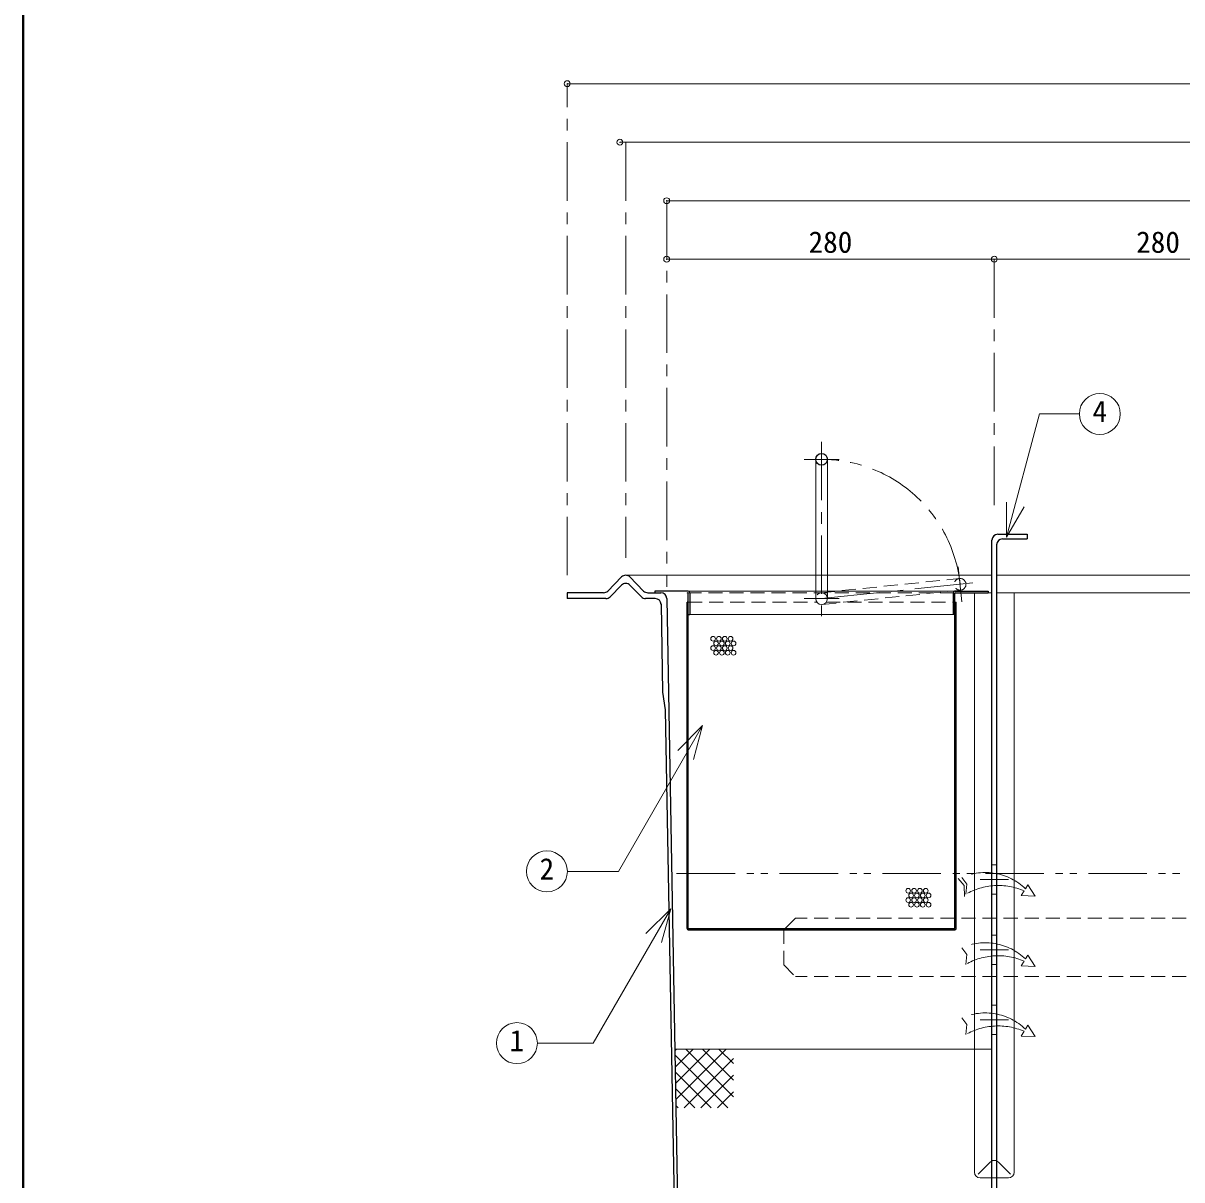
# Model space of a CAD drawing. Units: millimetres at full size, sheet at 1:10; details may follow other scales. Extents: x -2106 to 1944, y -1394 to 1416.
# Drawn here: x -2106 to -1115, y -770 to 218 of the extents above; entities that cross this region are included whole.
import ezdxf
from ezdxf.enums import TextEntityAlignment as Align

# ---------------------------------------------------------------- set-up
doc = ezdxf.new("R2010")
doc.units = ezdxf.units.MM
doc.header["$LTSCALE"] = 10
doc.header["$PDMODE"] = 32
doc.header["$PDSIZE"] = 5
for name, pattern in [('CHAIN1', [8, 5, -1, 1, -1]), ('DASHED1', [1.8, 1.2, -0.6]), ('DOUBLE_CHAIN1', [8.8, 5, -1, 0.6, -0.6, 0.6, -1])]:
    doc.linetypes.add(name, pattern=pattern)
doc.layers.add('0-0_ﾚｲﾔ1', color=7, linetype='Continuous', lineweight=18)
doc.styles.add('ＭＳ ゴシック', font='')
doc.styles.get('ＭＳ ゴシック').set_extended_font_data('MS Gothic')

msp = doc.modelspace()

# ---------------------------------------------------------------- linework, layer by layer
at = {"layer": '0-0_ﾚｲﾔ1', "color": 1, "lineweight": 40}
msp.add_line((-2105.72, -1393.73), (-2105.72, 1416.27), dxfattribs=at)
at = {"layer": '0-0_ﾚｲﾔ1', "color": 4, "lineweight": 9}
for p, q in [((-1640.72, 166.27), (-70.72, 166.27)), ((-1595.72, 116.27), (-115.72, 116.27)), ((-1555.72, 66.27), (-155.72, 66.27)), ((-1555.72, 16.27), (-1275.72, 16.27)), ((-1275.72, 16.27), (-995.72, 16.27)), ((-1590.72, -253.73), (-1428.33, -253.73)), ((-1418.33, -253.73), (-1277.72, -253.73)), ((-1273.72, -253.73), (-997.72, -253.73)), ((-1537.33, -267.23), (-1428.33, -267.23)), ((-1418.33, -267.23), (-1309.33, -267.23)), ((-1292.72, -763.73), (-1292.72, -268.73)), ((-1280.83, -268.73), (-1277.72, -268.73)), ((-1273.72, -268.73), (-997.72, -268.73)), ((-1258.72, -763.73), (-1258.72, -268.73)), ((-1310.83, -287.23), (-1535.83, -287.23)), ((-1277.72, -658.73), (-1548.71, -658.73)), ((-1548.69, -660.15), (-1547.27, -658.73)), ((-1548.44, -674.04), (-1533.12, -658.73)), ((-1548.19, -687.94), (-1518.98, -658.73)), ((-1547.94, -701.83), (-1504.84, -658.73)), ((-1539.31, -658.73), (-1498.7, -699.33)), ((-1525.17, -658.73), (-1498.7, -685.19)), ((-1511.03, -658.73), (-1498.7, -671.05)), ((-1548.63, -663.55), (-1503.45, -708.73)), ((-1540.7, -708.73), (-1498.7, -666.74)), ((-1548.37, -677.95), (-1517.59, -708.73)), ((-1526.55, -708.73), (-1498.7, -680.88)), ((-1548.11, -692.35), (-1531.74, -708.73)), ((-1512.41, -708.73), (-1498.7, -695.02)), ((-1547.85, -706.75), (-1545.88, -708.73)), ((-1289.51, -765.54), (-1279.23, -755.17)), ((-1261.93, -765.54), (-1272.21, -755.17)), ((-1287.72, -768.73), (-1277.72, -768.73)), ((-1273.72, -768.73), (-1263.72, -768.73))]:
    msp.add_line(p, q, dxfattribs=at)
at = {"layer": '0-0_ﾚｲﾔ1', "color": 4, "linetype": 'CHAIN1', "lineweight": 9}
for p, q in [((-1640.72, -253.73), (-1640.72, 166.27)), ((-1590.72, 116.27), (-1590.72, -238.73)), ((-1555.72, 66.27), (-1555.72, -263.73)), ((-1275.72, 16.27), (-1275.72, -203.73)), ((-1423.33, -139.73), (-1423.33, -288.73)), ((-1438.33, -154.73), (-1408.33, -154.73)), ((-1303.42, -276.41), (-1306.5, -246.57)), ((-1423.33, -273.73), (-1290.04, -259.94)), ((-1438.33, -273.73), (-1408.33, -273.73)), ((-1263.72, -513.73), (-1287.72, -513.73)), ((-1263.72, -573.73), (-1287.72, -573.73)), ((-1263.72, -633.73), (-1287.72, -633.73))]:
    msp.add_line(p, q, dxfattribs=at)
at = {"layer": '0-0_ﾚｲﾔ1'}
for p, q in [((-1265.33, -221.29), (-1237.09, -115.92)), ((-1203.01, -115.92), (-1237.09, -115.92)), ((-1428.33, -154.73), (-1428.33, -273.73)), ((-1418.33, -154.73), (-1418.33, -273.73)), ((-1265.33, -221.29), (-1265.33, -191.29)), ((-1265.33, -221.29), (-1250.33, -195.31)), ((-1525.09, -382.25), (-1546.3, -403.47)), ((-1525.09, -382.25), (-1532.86, -411.23)), ((-1552.25, -538.66), (-1618.58, -653.55)), ((-1552.25, -538.66), (-1573.47, -559.88)), ((-1552.25, -538.66), (-1560.02, -567.64)), ((-1618.58, -653.55), (-1666.24, -653.55))]:
    msp.add_line(p, q, dxfattribs=at)
at = {"layer": '0-0_ﾚｲﾔ1', "color": 5, "lineweight": 25}
for p, q in [((-1277.72, -918.73), (-1277.72, -223.73)), ((-1273.72, -227.73), (-1273.72, -918.73)), ((-1272.72, -218.73), (-1247.72, -218.73)), ((-1268.72, -222.73), (-1247.72, -222.73)), ((-1247.72, -218.73), (-1247.72, -222.73)), ((-1594.29, -255.23), (-1606.04, -267.23)), ((-1575.4, -267.23), (-1587.15, -255.23)), ((-1604.08, -272.23), (-1594.29, -262.23)), ((-1587.15, -262.23), (-1577.36, -272.23)), ((-1565.83, -267.23), (-1565.83, -268.73)), ((-1537.33, -267.23), (-1565.83, -267.23)), ((-1309.33, -267.23), (-1280.83, -267.23)), ((-1280.83, -267.23), (-1280.83, -268.73)), ((-1640.72, -268.73), (-1640.72, -273.73)), ((-1609.61, -268.73), (-1640.72, -268.73)), ((-1607.65, -273.73), (-1640.72, -273.73)), ((-1565.5, -273.73), (-1573.79, -273.73)), ((-1571.83, -268.73), (-1560.61, -268.73)), ((-1555.61, -273.62), (-1546.37, -789.39)), ((-1537.33, -276.73), (-1538.33, -276.73)), ((-1538.33, -555.73), (-1538.33, -276.73)), ((-1537.33, -555.23), (-1537.33, -269.48)), ((-1535.83, -268.73), (-1535.83, -287.23)), ((-1310.83, -268.73), (-1310.83, -287.23)), ((-1309.33, -555.23), (-1309.33, -269.48)), ((-1309.33, -276.73), (-1308.33, -276.73)), ((-1308.58, -268.73), (-1280.83, -268.73)), ((-1308.33, -555.73), (-1308.33, -276.73)), ((-1537.33, -287.23), (-1535.83, -287.23)), ((-1309.33, -287.23), (-1310.83, -287.23)), ((-1556.91, -368.73), (-1549.37, -789.45)), ((-1537.33, -556.73), (-1309.33, -556.73)), ((-1536.83, -555.73), (-1309.83, -555.73))]:
    msp.add_line(p, q, dxfattribs=at)
at = {"layer": '0-0_ﾚｲﾔ1', "color": 4, "linetype": 'DASHED1', "lineweight": 9}
for p, q in [((-1418.33, -253.73), (-1428.33, -253.73)), ((-1423.84, -268.75), (-1305.48, -256.51)), ((-1428.33, -267.23), (-1418.33, -267.23)), ((-1422.82, -278.7), (-1304.45, -266.46)), ((-1538.08, -268.73), (-1308.58, -268.73)), ((-1537.33, -276.73), (-1427.33, -276.73)), ((-1419.33, -276.73), (-1308.83, -276.73)), ((-1445.72, -546.73), (-1455.72, -556.73)), ((-265.72, -546.73), (-1445.72, -546.73)), ((-1455.72, -586.73), (-1455.72, -556.73)), ((-1455.72, -586.73), (-1445.72, -596.73)), ((-265.72, -596.73), (-1445.72, -596.73)), ((-1273.72, -768.73), (-1277.72, -768.73))]:
    msp.add_line(p, q, dxfattribs=at)
at = {"layer": '0-0_ﾚｲﾔ1', "linetype": 'DASHED1'}
for p, q in [((-1273.72, -501.23), (-1277.72, -501.23)), ((-1273.72, -526.23), (-1277.72, -526.23)), ((-1273.72, -561.23), (-1277.72, -561.23)), ((-1273.72, -586.23), (-1277.72, -586.23)), ((-1273.72, -621.23), (-1277.72, -621.23)), ((-1273.72, -646.23), (-1277.72, -646.23))]:
    msp.add_line(p, q, dxfattribs=at)
at = {"layer": '0-0_ﾚｲﾔ1', "color": 4, "linetype": 'DOUBLE_CHAIN1', "lineweight": 9}
for p, q in [((-1547.29, -508.73), (-374.22, -508.73)), ((-1303.51, -512.04), (-1299.26, -517.71)), ((-1299.26, -517.71), (-1300.13, -526.28)), ((-1250.22, -523.45), (-1252.77, -527.48)), ((-1246.98, -518.31), (-1249.09, -521.65)), ((-1246.98, -518.31), (-1240.76, -527.94)), ((-1252.77, -527.48), (-1240.76, -527.94)), ((-1250.22, -583.45), (-1252.77, -587.48)), ((-1246.98, -578.31), (-1249.09, -581.65)), ((-1246.98, -578.31), (-1240.76, -587.94)), ((-1252.77, -587.48), (-1240.76, -587.94)), ((-1250.22, -643.45), (-1252.77, -647.48)), ((-1246.98, -638.31), (-1249.09, -641.65)), ((-1246.98, -638.31), (-1240.76, -647.94)), ((-1252.77, -647.48), (-1240.76, -647.94))]:
    msp.add_line(p, q, dxfattribs=at)
at = {"layer": '0-0_ﾚｲﾔ1', "color": 5, "lineweight": 25}
msp.add_lwpolyline([(-1560.53, -278.18), (-1559.18, -353.73), (-1556.91, -368.73)], dxfattribs=at)
at = {"layer": '0-0_ﾚｲﾔ1'}
msp.add_lwpolyline([(-1525.09, -382.25), (-1596.99, -506.79), (-1640.62, -506.79)], dxfattribs=at)
at = {"layer": '0-0_ﾚｲﾔ1', "color": 4, "linetype": 'DOUBLE_CHAIN1', "lineweight": 9}
for points in [[(-1306.51, -512.94), (-1301.35, -518.91), (-1301.08, -528.15)], [(-1303.51, -572.04), (-1299.26, -577.71), (-1300.13, -586.28)], [(-1303.51, -632.04), (-1299.26, -637.71), (-1300.13, -646.28)]]:
    msp.add_lwpolyline(points, dxfattribs=at)
at = {"layer": '0-0_ﾚｲﾔ1'}
for centre in [(-1185.51, -115.92), (-1658.12, -506.79), (-1683.74, -653.55)]:
    msp.add_circle(centre, 17.5, dxfattribs=at)
at = {"layer": '0-0_ﾚｲﾔ1', "color": 5, "lineweight": 25}
msp.add_circle((-1423.33, -154.73), 5, dxfattribs=at)
at = {"layer": '0-0_ﾚｲﾔ1', "color": 4, "linetype": 'DASHED1', "lineweight": 9}
msp.add_circle((-1304.96, -261.49), 5, dxfattribs=at)
at = {"layer": '0-0_ﾚｲﾔ1', "color": 4, "lineweight": 9}
for centre in [(-1516.07, -307.96), (-1511.07, -307.96), (-1506.07, -307.96), (-1501.07, -307.96), (-1516.07, -315.96), (-1513.57, -311.96), (-1511.07, -315.96), (-1508.57, -311.96), (-1506.07, -315.96), (-1503.57, -311.96), (-1501.07, -315.96), (-1498.57, -311.96), (-1513.57, -319.96), (-1508.57, -319.96), (-1503.57, -319.96), (-1498.57, -319.96), (-1349.34, -523.29), (-1344.34, -523.29), (-1339.34, -523.29), (-1334.34, -523.29), (-1349.34, -531.29), (-1346.84, -527.29), (-1346.84, -535.29), (-1344.34, -531.29), (-1341.84, -527.29), (-1341.84, -535.29), (-1339.34, -531.29), (-1336.84, -527.29), (-1336.84, -535.29), (-1334.34, -531.29), (-1331.84, -527.29), (-1331.84, -535.29)]:
    msp.add_circle(centre, 2, dxfattribs=at)
at = {"layer": '0-0_ﾚｲﾔ1', "color": 4, "linetype": 'CHAIN1', "lineweight": 9}
msp.add_arc((-1423.33, -273.73), 119, 5.90433, 90, dxfattribs=at)
at = {"layer": '0-0_ﾚｲﾔ1', "color": 5, "lineweight": 25}
for centre, radius, start, end in [((-1272.72, -223.73), 5, 90, 180), ((-1268.72, -227.73), 5, 90, 180), ((-1590.72, -258.73), 5, 44.3947, 135.6053), ((-1609.61, -263.73), 5, 270, 315.6053), ((-1590.72, -265.73), 5, 44.3947, 135.6053), ((-1571.83, -263.73), 5, 224.3947, 270), ((-1537.33, -268.73), 1.5, 0, 90), ((-1309.33, -268.73), 1.5, 90, 180), ((-1607.65, -268.73), 5, 270, 315.6053), ((-1573.79, -268.73), 5, 224.3947, 270), ((-1565.5, -278.73), 5, 1.27303, 90), ((-1560.61, -273.73), 5, 1.27303, 90), ((-1538.08, -269.48), 0.75, 0, 90), ((-1308.58, -269.48), 0.75, 90, 180), ((-1537.33, -555.73), 1, 180, 270), ((-1536.83, -555.23), 0.5, 180, 270), ((-1309.83, -555.23), 0.5, 270, 0), ((-1309.33, -555.73), 1, 270, 0)]:
    msp.add_arc(centre, radius, start, end, dxfattribs=at)
at = {"layer": '0-0_ﾚｲﾔ1', "color": 4, "linetype": 'DASHED1', "lineweight": 9}
for centre, start, end in [((-1423.33, -273.73), 0, 180), ((-1275.72, -758.73), 66.42182, 113.57818)]:
    msp.add_arc(centre, 5, start, end, dxfattribs=at)
at = {"layer": '0-0_ﾚｲﾔ1'}
msp.add_arc((-1423.33, -273.73), 5, 180, 0, dxfattribs=at)
at = {"layer": '0-0_ﾚｲﾔ1', "color": 4, "linetype": 'DOUBLE_CHAIN1', "lineweight": 9}
for centre, radius, start, end in [((-1283.39, -557.01), 49.27, 45.87138, 114.10127), ((-1272.36, -574.48), 55.63, 66.55139, 119.94525), ((-1283.39, -617.01), 49.27, 45.87138, 114.10127), ((-1272.36, -634.48), 55.63, 66.55139, 119.94525), ((-1283.39, -677.01), 49.27, 45.87138, 114.10127), ((-1272.36, -694.48), 55.63, 66.55139, 119.94525)]:
    msp.add_arc(centre, radius, start, end, dxfattribs=at)
at = {"layer": '0-0_ﾚｲﾔ1', "color": 4, "lineweight": 9}
for centre, start, end in [((-1275.72, -758.73), 113.57818, 134.58732), ((-1275.72, -758.73), 45.41268, 66.42182), ((-1287.72, -763.73), 180, 270), ((-1263.72, -763.73), 270, 0)]:
    msp.add_arc(centre, 5, start, end, dxfattribs=at)
at = {"layer": '0-0_ﾚｲﾔ1', "color": 1}
for p in [(-1640.72, 166.27), (-1595.72, 116.27), (-1555.72, 66.27), (-1555.72, 16.27), (-1275.72, 16.27)]:
    msp.add_point(p, dxfattribs=at)

# ---------------------------------------------------------------- texts
at = {"layer": '0-0_ﾚｲﾔ1', "style": 'ＭＳ ゴシック'}
for s, p in [('280', (-1434.47, 16.27)), ('280', (-1154.47, 16.27)), ('4', (-1191.76, -128.42)), ('2', (-1664.37, -519.29)), ('1', (-1689.99, -666.05))]:
    msp.add_text(s, height=18.33, dxfattribs=at).set_placement(p, align=Align.BOTTOM_LEFT)

doc.saveas('drawing.dxf')
